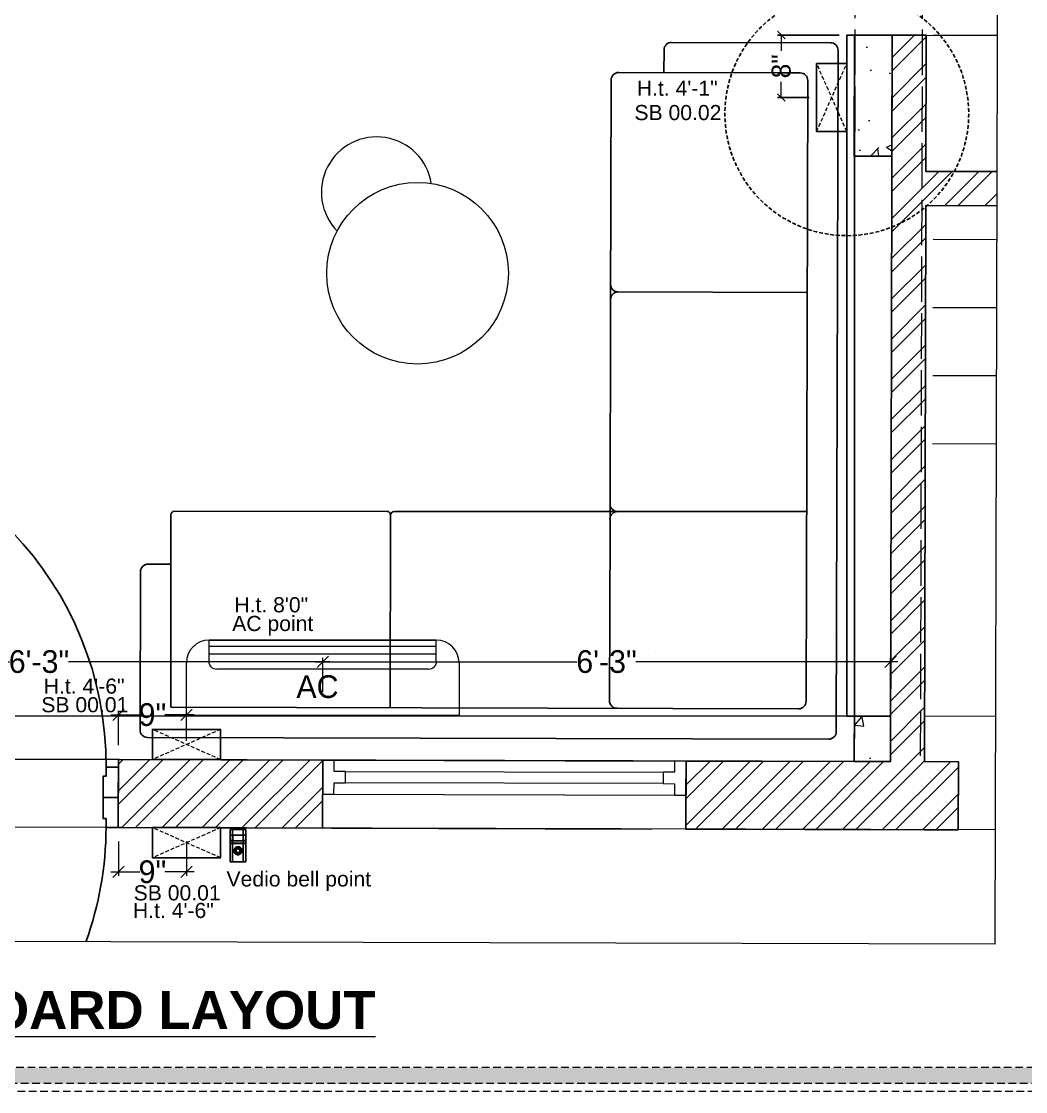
# Model space of a CAD drawing. Header units: millimetres. Extents: x 35877 to 3066687, y -650199 to -40525.
# Drawn here: x 148674.7 to 148807.4, y -179378 to -179236.5 of the extents above; entities that cross this region are included whole.
import ezdxf

# ---------------------------------------------------------------- set-up
doc = ezdxf.new("R2010")
doc.units = ezdxf.units.MM
doc.header["$MEASUREMENT"] = 0
doc.header["$PDMODE"] = 35
for name, pattern in [('ACAD_ISO02W100', [15, 12, -3]), ('DASHED', [0.75, 0.5, -0.25]), ('DASHED2', [0.375, 0.25, -0.125]), ('DASHEDX2', [1.5, 1, -0.5])]:
    doc.linetypes.add(name, pattern=pattern)
doc.layers.get('Defpoints').update_dxf_attribs({"color": 220})
for name, color, linetype in [('AR DOOR', 40, 'Continuous'), ('AR ELE-5', 134, 'Continuous'), ('AR HATCH-7', 7, 'Continuous')]:
    doc.layers.add(name, color=color, linetype=linetype)
for name, color, linetype, lineweight in [('DIM.', 250, 'Continuous', 13), ('dim05', 1, 'Continuous', 13), ('Dimension', 10, 'DASHEDX2', 20), ('el', 7, 'Continuous', 20), ('ELEC-wires', 1, 'DASHED2', 13), ('Electrical', 84, 'Continuous', 30), ('FIRST FLOOR ( DW_RAIL )', 7, 'Continuous', 9), ('FUR', 250, 'Continuous', 0), ('FURNI', 25, 'Continuous', 5), ('FURNITURE', 32, 'Continuous', 9), ('furniture dimensions', 1, 'DASHED', 0), ('FURNITURE-1', 252, 'Continuous', 13), ('GROUND FLOOR', 7, 'Continuous', 9), ('GROUND FLOOR  ( PLINE )', 251, 'Continuous', 30), ('GROUND FLOOR ( DW_RAIL )', 7, 'Continuous', 9), ('GROUND FLOOR ( STAIR )', 251, 'Continuous', 9), ('Labelling', 1, 'Continuous', 25), ('Text', 7, 'Continuous', 15), ('wall', 7, 'Continuous', 30), ('XX~SLAB ( BEAM )~ ( DIM )', 7, 'Continuous', 9)]:
    doc.layers.add(name, color=color, linetype=linetype, lineweight=lineweight)
doc.styles.add('Arial', font='arial.ttf')
doc.styles.add('century g', font='GOTHIC.TTF')
doc.styles.get("Standard").update_dxf_attribs({"font": 'arial.ttf', "height": 6})
doc.styles.add('TEXT', font='eurr____.ttf')
doc.dimstyles.new('Archana', dxfattribs={"dimtxt": 2, "dimasz": 0.75, "dimexe": 0.5, "dimexo": 0.5, "dimgap": 0, "dimtad": 0, "dimzin": 0, "dimdsep": 46, "dimlunit": 4, "dimtxsty": 'century g', "dimblk": 'OBLIQUE', "dimcen": 0, "dimdle": 1, "dimclrd": 256, "dimclre": 256, "dimclrt": 256, "dimadec": 0, "dimazin": 0, "dimtfac": 1, "dimtofl": 0, "dimtmove": 1, "dimatfit": 3, "dimfxl": 1, "dimfxlon": 1, "dimtolj": 1, "dimtzin": 0, "dimlwd": -1, "dimlwe": -1, "dimarcsym": 0})
doc.dimstyles.new('ISO-25', dxfattribs={"dimtxt": 2.5, "dimasz": 1, "dimexe": 0.5, "dimexo": 1, "dimtad": 0, "dimdec": 1, "dimlunit": 4, "dimtxsty": 'Standard', "dimblk": 'OBLIQUE', "dimcen": 2.5, "dimclrd": 1, "dimclre": 1, "dimclrt": 5, "dimadec": 0, "dimazin": 0, "dimtfac": 1, "dimtdec": 1, "dimtmove": 0, "dimatfit": 3, "dimfxl": 1, "dimlwd": -1, "dimarcsym": 0})

# ---------------------------------------------------------------- blocks, each defined once
blk = doc.blocks.new('*U20')
for points in [[(0, 0), (0, 1120), (30, 1120), (30, 0)], [(-40, 0), (0, 0), (0, -30), (10, -30), (10, -100), (-40, -100)], [(1160, 0), (1120, 0), (1120, -30), (1110, -30), (1110, -100), (1160, -100)]]:
    blk.add_lwpolyline(points, close=True)
at = {"layer": 'AR ELE-5', "linetype": 'ByBlock', "ltscale": 15}
blk.add_arc((-1.6, -0.7), 1121.6, 0.0347, 87.627, dxfattribs=at)
blk = doc.blocks.new('living')
at = {"layer": 'FURNITURE', "color": 9, "lineweight": 30, "true_color": 0xc7c8ca, "transparency": 33554687}
for p, q in [((147841.91, -179491.58, 0.05), (147841.9, -179494.58, 0.05)), ((147842.91, -179490.58, 0.05), (147863.91, -179490.63, 0.05)), ((147864.91, -179491.64, 0.05), (147864.67, -179581.68, 0.05)), ((147834.84, -179525.56, 0.05), (147834.91, -179495.56, 0.05)), ((147856.9, -179494.62, 0.05), (147835.91, -179494.56, 0.05)), ((147859.9, -179494.62, 0.05), (147856.9, -179494.62, 0.05)), ((147860.9, -179495.63, 0.05), (147860.68, -179577.67, 0.05)), ((147835.84, -179523.57, 0.05), (147860.83, -179523.63, 0.05)), ((147834.84, -179524.56, 0.05), (147834.77, -179554.54, 0.05)), ((147776.75, -179553.04, 0.05), (147776.75, -179578.45, 0.05)), ((147777.25, -179552.55, 0.05), (147805.32, -179552.57, 0.05)), ((147805.71, -179578.52, 0.05), (147805.78, -179553.06, 0.05)), ((147806.28, -179552.57, 0.05), (147860.75, -179552.6, 0.05)), ((147834.7, -179577.6, 0.05), (147834.77, -179554.54, 0.05)), ((147776.73, -179559.55, 0.05), (147773.73, -179559.54, 0.05)), ((147772.67, -179581.44, 0.05), (147772.73, -179560.54, 0.05)), ((147859.68, -179578.67, 0.05), (147776.75, -179578.45, 0.05)), ((147721.83, -179579.67, 0.05), (147867.06, -179579.61, 0.05)), ((147863.67, -179582.68, 0.05), (147773.67, -179582.44, 0.05)), ((147721.81, -179585.25, 0.05), (147867.05, -179585.62, 0.05))]:
    blk.add_line(p, q, dxfattribs=at)
at = {"layer": 'FURNITURE', "color": 9, "lineweight": 30, "true_color": 0xc7c8ca, "transparency": 33554687, "elevation": 0.05}
blk.add_lwpolyline([(147866.06, -179489.62), (147867.06, -179489.62), (147867.06, -179579.62), (147866.06, -179579.62)], close=True, dxfattribs=at)
blk.add_lwpolyline([(147869.32, -179579.63), (147869.32, -179579.63)], dxfattribs=at)
at = {"layer": 'FURNITURE', "color": 9, "true_color": 0xc7c8ca, "transparency": 33554687}
blk.add_circle((147809.34, -179521.1, 0.12), 12, dxfattribs=at)
at = {"layer": 'FURNITURE', "color": 9, "lineweight": 30, "true_color": 0xc7c8ca, "transparency": 33554687}
for centre, radius, start, end in [((147842.91, -179491.58, 0.05), 1, 89.852, 179.852), ((147863.91, -179491.63, 0.05), 1, 359.852, 89.852), ((147835.91, -179495.56, 0.05), 1, 89.852, 179.852), ((147859.9, -179495.62, 0.05), 1, 359.852, 89.852), ((147835.84, -179522.57, 0.05), 1, 179.852, 269.852), ((147835.84, -179524.57, 0.05), 1, 89.852, 179.852), ((147835.77, -179551.59, 0.05), 1, 179.852, 269.852), ((147777.25, -179553.05, 0.05), 0.5, 89.852, 179.852), ((147805.28, -179553.06, 0.05), 0.5, 359.852, 89.852), ((147806.28, -179553.07, 0.05), 0.5, 89.852, 179.852), ((147835.76, -179553.59, 0.05), 1, 89.852, 179.852), ((147773.73, -179560.54, 0.05), 1, 89.852, 179.852), ((147835.7, -179577.6, 0.05), 1, 179.852, 269.852), ((147835.7, -179577.6, 0.05), 1, 179.852, 269.852), ((147859.68, -179577.67, 0.05), 1, 269.852, 359.852), ((147773.67, -179581.44, 0.05), 1, 179.852, 269.852), ((147863.67, -179581.68, 0.05), 1, 269.852, 359.852)]:
    blk.add_arc(centre, radius, start, end, dxfattribs=at)
at = {"layer": 'FURNITURE', "color": 9, "true_color": 0xc7c8ca, "transparency": 33554687}
blk.add_arc((147803.94, -179510.39, 0.12), 7.31, 9.0498, 224.5323, dxfattribs=at)
blk = doc.blocks.new('_Oblique')
at = {"layer": 'wall', "color": 0, "lineweight": -2}
blk.add_line((-0.5, -0.5), (0.5, 0.5), dxfattribs=at)
blk = doc.blocks.new('*D622')
at = {"layer": 'Defpoints', "color": 0, "linetype": 'Continuous', "lineweight": 0, "transparency": 16777216}
for p in [(148696.53, -179328.18), (148696.53, -179332.11), (148687.53, -179334.1)]:
    blk.add_point(p, dxfattribs=at)
at = {"layer": 'furniture dimensions', "color": 5, "linetype": 'Continuous', "transparency": 16777216}
for p, q in [((148686.53, -179328.18), (148690.38, -179328.18)), ((148697.53, -179328.18), (148693.68, -179328.18)), ((148696.53, -179331.61), (148696.53, -179327.68))]:
    blk.add_line(p, q, dxfattribs=at)
at = {"layer": 'furniture dimensions', "color": 5, "linetype": 'ByBlock', "transparency": 16777216}
blk.add_line((148687.53, -179332.18), (148687.53, -179327.68), dxfattribs=at)
at = {"layer": 'furniture dimensions', "color": 5, "linetype": 'Continuous', "transparency": 16777216, "xscale": 1.5, "yscale": 1.5, "zscale": 1.5, "rotation": 180}
blk.add_blockref('_Oblique', (148687.53, -179328.18), dxfattribs=at)
at = {"layer": 'furniture dimensions', "color": 5, "linetype": 'Continuous', "transparency": 16777216, "xscale": 1.5, "yscale": 1.5, "zscale": 1.5}
blk.add_blockref('_Oblique', (148696.53, -179328.18), dxfattribs=at)
at = {"layer": 'furniture dimensions', "linetype": 'Continuous', "lineweight": 0, "transparency": 16777216, "insert": (148692.03, -179328.18), "char_height": 3, "attachment_point": 5, "style": 'century g'}
blk.add_mtext('\\A1;9"', dxfattribs=at)
blk = doc.blocks.new('6616')
at = {"color": 242, "linetype": 'DASHED', "true_color": 0xcd2027}
for p, q in [((386784.79, -36915.77), (386775.78, -36911.78)), ((386784.79, -36911.78), (386775.78, -36915.77))]:
    blk.add_line(p, q, dxfattribs=at)
at = {"layer": 'ELEC-wires', "color": 5, "linetype": 'ByBlock', "lineweight": 30, "ltscale": 4}
blk.add_lwpolyline([(386775.78, -36911.78), (386784.79, -36911.78), (386784.79, -36915.77), (386775.78, -36915.77)], close=True, dxfattribs=at)
blk = doc.blocks.new('*D623')
at = {"layer": 'Defpoints', "color": 0, "linetype": 'Continuous', "lineweight": 0, "transparency": 16777216}
for p in [(148687.53, -179343.1), (148696.53, -179343.1), (148696.53, -179348.95)]:
    blk.add_point(p, dxfattribs=at)
at = {"layer": 'furniture dimensions', "color": 5, "linetype": 'ByBlock', "transparency": 16777216}
blk.add_line((148687.53, -179344.95), (148687.53, -179349.45), dxfattribs=at)
at = {"layer": 'furniture dimensions', "color": 5, "linetype": 'Continuous', "transparency": 16777216}
for p, q in [((148696.53, -179344.95), (148696.53, -179349.45)), ((148686.53, -179348.95), (148690.38, -179348.95)), ((148697.53, -179348.95), (148693.68, -179348.95))]:
    blk.add_line(p, q, dxfattribs=at)
at = {"layer": 'furniture dimensions', "color": 5, "linetype": 'Continuous', "transparency": 16777216, "xscale": 1.5, "yscale": 1.5, "zscale": 1.5, "rotation": 180}
blk.add_blockref('_Oblique', (148687.53, -179348.95), dxfattribs=at)
at = {"layer": 'furniture dimensions', "color": 5, "linetype": 'Continuous', "transparency": 16777216, "xscale": 1.5, "yscale": 1.5, "zscale": 1.5}
blk.add_blockref('_Oblique', (148696.53, -179348.95), dxfattribs=at)
at = {"layer": 'furniture dimensions', "linetype": 'Continuous', "lineweight": 0, "transparency": 16777216, "insert": (148692.03, -179348.95), "char_height": 3, "attachment_point": 5, "style": 'century g'}
blk.add_mtext('\\A1;9"', dxfattribs=at)
blk = doc.blocks.new('*D624')
at = {"layer": 'Defpoints', "color": 0, "lineweight": 0, "transparency": 16777216}
for p in [(148783.78, -179238.35), (148775.12, -179246.6), (148779.79, -179246.6)]:
    blk.add_point(p, dxfattribs=at)
at = {"layer": 'dim05', "color": 1, "linetype": 'Continuous', "lineweight": -2, "transparency": 16777216}
for p, q in [((148782.78, -179238.35), (148774.62, -179238.35)), ((148778.79, -179246.6), (148774.62, -179246.6))]:
    blk.add_line(p, q, dxfattribs=at)
at = {"layer": 'dim05', "color": 1, "linetype": 'Continuous', "transparency": 16777216}
for p, q in [((148775.12, -179238.35), (148775.12, -179240.41)), ((148775.12, -179246.6), (148775.12, -179244.54))]:
    blk.add_line(p, q, dxfattribs=at)
at = {"layer": 'dim05', "color": 1, "transparency": 16777216}
for p, rotation in [((148775.12, -179238.35), 90), ((148775.12, -179246.6), 270)]:
    blk.add_blockref('_Oblique', p, dxfattribs=dict(at, rotation=rotation))
at = {"layer": 'dim05', "color": 5, "lineweight": 25, "transparency": 16777216, "insert": (148775.12, -179242.48), "char_height": 2.5, "attachment_point": 5, "rotation": 90, "style": 'Arial'}
blk.add_mtext('8"', dxfattribs=at)
blk = doc.blocks.new('ac paln')
at = {"layer": 'Electrical', "lineweight": 15}
for p, q in [((389238.69, -37646.36), (389238.69, -37610.34)), ((389238.69, -37610.34), (389245.67, -37610.34)), ((389245.81, -37613.35), (389248.68, -37613.35)), ((389246.82, -37643.35), (389246.82, -37613.35)), ((389247.82, -37643.35), (389247.82, -37613.35)), ((389248.68, -37613.35), (389248.68, -37643.35)), ((389248.68, -37643.35), (389248.68, -37613.35)), ((389244.81, -37642.35), (389244.81, -37614.35)), ((389245.81, -37643.35), (389248.68, -37643.35)), ((389248.68, -37643.35), (389248.68, -37643.35)), ((389245.67, -37646.36), (389238.69, -37646.36))]:
    blk.add_line(p, q, dxfattribs=at)
for centre, start, end in [((389245.67, -37613.35), 0, 90), ((389245.67, -37643.35), 270, 0)]:
    blk.add_arc(centre, 3.01, start, end, dxfattribs=at)
at = {"layer": 'Electrical', "lineweight": 15, "extrusion": (0, 0, -1)}
for centre, start_param, end_param in [((389245.81, -37614.35), -0.785398, 0.785398), ((389245.81, -37642.35), 3.926991, 5.497787)]:
    blk.add_ellipse(centre, major_axis=(-0.71, 0.71), ratio=1, start_param=start_param, end_param=end_param, dxfattribs=at)
at = {"layer": 'Text', "style": 'TEXT'}
blk.add_text('AC', height=3, rotation=270, dxfattribs=at).set_placement((389241.02, -37624.87))
blk = doc.blocks.new('*D627')
at = {"layer": 'Defpoints', "color": 0, "linetype": 'Continuous', "lineweight": 0, "transparency": 16777216}
for p in [(148789.53, -179321.17), (148714.53, -179334.1, 0.05), (148789.53, -179334.36, 0.05)]:
    blk.add_point(p, dxfattribs=at)
at = {"layer": 'furniture dimensions', "color": 5, "linetype": 'Continuous', "transparency": 16777216}
for p, q in [((148713.53, -179321.17), (148748.15, -179321.17)), ((148790.53, -179321.17), (148755.91, -179321.17)), ((148789.53, -179325.17), (148789.53, -179320.67))]:
    blk.add_line(p, q, dxfattribs=at)
at = {"layer": 'furniture dimensions', "color": 5, "linetype": 'ByBlock', "transparency": 16777216}
blk.add_line((148714.53, -179325.17), (148714.53, -179320.67), dxfattribs=at)
at = {"layer": 'furniture dimensions', "color": 5, "linetype": 'Continuous', "transparency": 16777216, "xscale": 1.5, "yscale": 1.5, "zscale": 1.5, "rotation": 180}
blk.add_blockref('_Oblique', (148714.53, -179321.17), dxfattribs=at)
at = {"layer": 'furniture dimensions', "color": 5, "linetype": 'Continuous', "transparency": 16777216, "xscale": 1.5, "yscale": 1.5, "zscale": 1.5}
blk.add_blockref('_Oblique', (148789.53, -179321.17), dxfattribs=at)
at = {"layer": 'furniture dimensions', "linetype": 'Continuous', "lineweight": 0, "transparency": 16777216, "insert": (148752.03, -179321.17), "char_height": 3, "attachment_point": 5, "style": 'century g'}
blk.add_mtext('\\A1;6\'-3"', dxfattribs=at)
blk = doc.blocks.new('*D628')
at = {"layer": 'Defpoints', "color": 0, "linetype": 'Continuous', "lineweight": 0, "transparency": 16777216}
for p in [(148639.55, -179321.17), (148714.53, -179324.11, 0.05), (148639.55, -179324.83, 0.05)]:
    blk.add_point(p, dxfattribs=at)
at = {"layer": 'furniture dimensions', "color": 5, "linetype": 'Continuous', "transparency": 16777216}
for p, q in [((148638.55, -179321.17), (148673.16, -179321.17)), ((148639.55, -179324.33), (148639.55, -179320.67)), ((148715.53, -179321.17), (148680.92, -179321.17))]:
    blk.add_line(p, q, dxfattribs=at)
at = {"layer": 'furniture dimensions', "color": 5, "linetype": 'ByBlock', "transparency": 16777216}
blk.add_line((148714.53, -179323.61), (148714.53, -179320.67), dxfattribs=at)
at = {"layer": 'furniture dimensions', "color": 5, "linetype": 'Continuous', "transparency": 16777216, "xscale": 1.5, "yscale": 1.5, "zscale": 1.5, "rotation": 180}
blk.add_blockref('_Oblique', (148639.55, -179321.17), dxfattribs=at)
at = {"layer": 'furniture dimensions', "color": 5, "linetype": 'Continuous', "transparency": 16777216, "xscale": 1.5, "yscale": 1.5, "zscale": 1.5}
blk.add_blockref('_Oblique', (148714.53, -179321.17), dxfattribs=at)
at = {"layer": 'furniture dimensions', "linetype": 'Continuous', "lineweight": 0, "transparency": 16777216, "insert": (148677.04, -179321.17), "char_height": 3, "attachment_point": 5, "style": 'century g'}
blk.add_mtext('\\A1;6\'-3"', dxfattribs=at)

msp = doc.modelspace()

# ---------------------------------------------------------------- hatches: boundary and pattern name
at = {"layer": 'AR HATCH-7', "lineweight": 0, "true_color": 0x939598, "transparency": 33554687}
h = msp.add_hatch(dxfattribs=at)
h.set_pattern_fill('ANSI32', color=252, scale=10)
h.set_pattern_definition([(45, (777.9546, 1731.8375), (-2.65165043, 2.65165043), []), (45, (779.7224, 1731.8375), (-2.65165043, 2.65165043), [])])
h.paths.add_polyline_path([(148714.529, -179334.17), (148687.529, -179334.1), (148687.506, -179343.1), (148714.506, -179343.17)])
h.paths.add_polyline_path([(148798.528, -179334.387), (148794.029, -179334.376), (148794.218, -179260.876), (148803.584, -179260.9), (148803.596, -179256.4), (148794.23, -179256.376), (148794.276, -179238.376), (148789.776, -179238.364), (148789.735, -179254.364), (148789.529, -179334.364), (148784.529, -179334.351), (148775.031, -179334.326), (148765.531, -179334.324), (148765.531, -179334.302), (148762.529, -179334.294), (148762.517, -179338.794), (148762.505, -179343.294), (148794.005, -179343.375), (148798.505, -179343.387)])
at = {"layer": 'Dimension', "true_color": 0xd39e00, "transparency": 33554687}
h = msp.add_hatch(color=42, dxfattribs=at)
h.paths.add_polyline_path([(148573.931, -179164.905), (148573.931, -179376.931), (148875.158, -179376.931), (148875.158, -179164.905)])
h.paths.add_polyline_path([(148576.045, -179167.019), (148873.044, -179167.019), (148873.044, -179374.817), (148576.045, -179374.817)], flags=16)
at = {"layer": 'FURNITURE-1', "lineweight": 0, "true_color": 0xc7c8ca, "transparency": 33554687}
h = msp.add_hatch(dxfattribs=at)
h.set_pattern_fill('AR-CONC', color=9, scale=2)
h.set_pattern_definition([(50, (777.955, 1731.837), (14.34520365, -1.2550427), [1.5, -16.5]), (355, (777.955, 1731.837), (-2.7750267, 15.0438427), [1.2, -13.2]), (100.4514445, (779.15, 1731.733), (11.5701769, 13.7887998), [1.2748038, -14.0228422]), (46.1842, (777.955, 1735.837), (21.3448266, -3.3103856), [2.25, -24.75]), (96.635635, (779.733, 1735.562), (18.693239, 19.482372), [1.9122068, -21.0342752]), (351.184164, (777.955, 1735.837), (18.693239, 19.482372), [1.8, -19.8]), (21, (779.955, 1734.837), (11.93814104, -8.0523778), [1.5, -16.5]), (326, (779.955, 1734.837), (4.8663066, 14.5030009), [1.2, -13.2]), (71.451445, (780.95, 1734.166), (16.8044475, 6.45062306), [1.2748038, -14.0228422]), (37.5, (777.9546, 1731.8375), (0.24319711, 6.65787708), [0, -13.04, 0, -13.4, 0, -13.25]), (7.5, (777.9546, 1731.8375), (5.26139075, 7.88823424), [0, -7.64, 0, -12.74, 0, -5.05]), (327.5, (773.4946, 1731.8375), (10.67644872, -0.45109743), [0, -5, 0, -15.6, 0, -20.7]), (317.5, (771.495, 1731.8375), (11.6637234, 2.00209965), [0, -6.5, 0, -10.36, 0, -14.7])])
h.paths.add_polyline_path([(148639.545, -179327.976), (148630.545, -179327.953), (148630.506, -179342.953), (148639.506, -179342.976), (148639.516, -179338.976), (148639.526, -179334.976)])
h.paths.add_polyline_path([(148639.932, -179177.977), (148630.932, -179177.954), (148630.893, -179192.954), (148639.893, -179192.977)])
h.paths.add_polyline_path([(148789.776, -179238.364), (148784.777, -179238.351), (148784.735, -179254.351), (148789.735, -179254.351)])
h.paths.add_polyline_path([(148700.239, -179227.877), (148731.865, -179227.959)])
h = msp.add_hatch(dxfattribs=at)
h.set_pattern_fill('AR-CONC', color=9, scale=2)
h.set_pattern_definition([(50, (754.308, 1731.837), (14.34520365, -1.2550427), [1.5, -16.5]), (355, (754.308, 1731.837), (-2.7750267, 15.0438427), [1.2, -13.2]), (100.4514445, (755.503, 1731.733), (11.5701769, 13.7887998), [1.2748038, -14.0228422]), (46.1842, (754.308, 1735.837), (21.3448266, -3.3103856), [2.25, -24.75]), (96.635635, (756.086, 1735.562), (18.693239, 19.482372), [1.9122068, -21.0342752]), (351.184164, (754.308, 1735.837), (18.693239, 19.482372), [1.8, -19.8]), (21, (756.308, 1734.837), (11.93814104, -8.0523778), [1.5, -16.5]), (326, (756.308, 1734.837), (4.8663066, 14.5030009), [1.2, -13.2]), (71.451445, (757.303, 1734.166), (16.8044475, 6.45062306), [1.2748038, -14.0228422]), (37.5, (754.3077, 1731.8375), (0.24319711, 6.65787708), [0, -13.04, 0, -13.4, 0, -13.25]), (7.5, (754.308, 1731.8375), (5.26139075, 7.88823424), [0, -7.64, 0, -12.74, 0, -5.05]), (327.5, (749.8477, 1731.8375), (10.67644872, -0.45109743), [0, -5, 0, -15.6, 0, -20.7]), (317.5, (747.848, 1731.8375), (11.6637234, 2.00209965), [0, -6.5, 0, -10.36, 0, -14.7])])
h.paths.add_polyline_path([(148789.529, -179328.511), (148784.544, -179328.511), (148784.544, -179334.364), (148789.529, -179334.364)])

# ---------------------------------------------------------------- linework, layer by layer
at = {"transparency": 33554687, "elevation": 0.238}
msp.add_lwpolyline([(148687.506, -179343.1), (148685.906, -179343.096), (148685.909, -179341.896), (148685.509, -179341.895), (148685.516, -179339.095), (148687.516, -179339.1)], close=True, dxfattribs=at)
at = {"layer": 'AR ELE-5', "linetype": 'ByBlock', "ltscale": 15, "transparency": 33554687}
msp.add_arc((148641.04, -179342.953, 0.238), 44.866, 340.16845, 359.81727, dxfattribs=at)
at = {"layer": 'Dimension', "color": 42, "true_color": 0xd39e00, "transparency": 33554687, "elevation": 0.238}
for points in [[(148572.874, -179163.848), (148876.215, -179163.848), (148876.215, -179377.988), (148572.874, -179377.988)], [(148573.931, -179164.905), (148875.158, -179164.905), (148875.158, -179376.931), (148573.931, -179376.931)], [(148576.045, -179167.019), (148873.044, -179167.019), (148873.044, -179374.817), (148576.045, -179374.817)]]:
    msp.add_lwpolyline(points, close=True, dxfattribs=at)
at = {"layer": 'FIRST FLOOR ( DW_RAIL )', "lineweight": 0, "transparency": 33554687, "elevation": 0.238}
msp.add_lwpolyline([(148620.219, -179172.301), (148803.812, -179172.775), (148803.332, -179358.484), (148619.739, -179358.01)], close=True, dxfattribs=at)
at = {"layer": 'FUR', "transparency": 33554687}
for p, q in [((148782.028, -179318.02, 0.238), (148782.028, -179318.02, 0.238)), ((148758.433, -179319.959, 0.238), (148758.433, -179319.959, 0.238))]:
    msp.add_line(p, q, dxfattribs=at)
at = {"layer": 'FURNI', "color": 5, "lineweight": 30, "transparency": 33554687}
for p, q in [((148702.292, -179343.351, 0.238), (148702.296, -179343.342, 0.238)), ((148702.292, -179344.077, 0.238), (148702.292, -179343.351, 0.238)), ((148702.292, -179344.084, 0.238), (148702.292, -179344.077, 0.238)), ((148702.628, -179344.077, 0.238), (148702.292, -179344.077, 0.238)), ((148702.292, -179344.084, 0.238), (148702.292, -179344.816, 0.238)), ((148702.292, -179344.084, 0.238), (148702.628, -179344.084, 0.238)), ((148702.296, -179343.342, 0.238), (148702.306, -179343.338, 0.238)), ((148704.361, -179343.338, 0.238), (148702.306, -179343.338, 0.238)), ((148702.628, -179344.077, 0.238), (148702.628, -179343.351, 0.238)), ((148702.628, -179344.084, 0.238), (148702.628, -179344.077, 0.238)), ((148702.628, -179344.816, 0.238), (148702.628, -179344.084, 0.238)), ((148702.662, -179344.077, 0.238), (148704.005, -179344.077, 0.238)), ((148702.662, -179344.85, 0.238), (148702.662, -179344.077, 0.238)), ((148704.005, -179344.077, 0.238), (148704.005, -179344.85, 0.238)), ((148704.039, -179344.077, 0.238), (148704.039, -179343.351, 0.238)), ((148704.039, -179344.084, 0.238), (148704.039, -179344.077, 0.238)), ((148704.374, -179344.077, 0.238), (148704.039, -179344.077, 0.238)), ((148704.039, -179344.816, 0.238), (148704.039, -179344.084, 0.238)), ((148704.039, -179344.084, 0.238), (148704.374, -179344.084, 0.238)), ((148704.371, -179343.342, 0.238), (148704.361, -179343.338, 0.238)), ((148704.374, -179343.351, 0.238), (148704.371, -179343.342, 0.238)), ((148704.374, -179344.077, 0.238), (148704.374, -179343.351, 0.238)), ((148704.374, -179344.084, 0.238), (148704.374, -179344.077, 0.238)), ((148704.374, -179344.816, 0.238), (148704.374, -179344.084, 0.238)), ((148702.292, -179344.816, 0.238), (148702.292, -179344.823, 0.238)), ((148702.628, -179344.816, 0.238), (148702.292, -179344.816, 0.238)), ((148702.292, -179344.843, 0.238), (148702.292, -179344.823, 0.238)), ((148702.628, -179344.823, 0.238), (148702.292, -179344.823, 0.238)), ((148702.292, -179344.85, 0.238), (148702.292, -179344.843, 0.238)), ((148702.628, -179344.843, 0.238), (148702.292, -179344.843, 0.238)), ((148702.292, -179344.85, 0.238), (148702.292, -179345.172, 0.238)), ((148702.292, -179344.85, 0.238), (148702.628, -179344.85, 0.238)), ((148702.292, -179345.172, 0.238), (148702.292, -179345.185, 0.238)), ((148702.292, -179345.172, 0.238), (148702.628, -179345.172, 0.238)), ((148702.292, -179347.624, 0.238), (148702.292, -179345.185, 0.238)), ((148702.628, -179345.185, 0.238), (148702.292, -179345.185, 0.238)), ((148702.628, -179344.823, 0.238), (148702.628, -179344.816, 0.238)), ((148702.628, -179344.843, 0.238), (148702.628, -179344.823, 0.238)), ((148702.628, -179344.85, 0.238), (148702.628, -179344.843, 0.238)), ((148702.628, -179345.172, 0.238), (148702.628, -179344.85, 0.238)), ((148704.039, -179345.172, 0.238), (148702.628, -179345.172, 0.238)), ((148702.628, -179345.185, 0.238), (148702.628, -179345.172, 0.238)), ((148704.039, -179345.185, 0.238), (148702.628, -179345.185, 0.238)), ((148702.628, -179347.624, 0.238), (148702.628, -179345.185, 0.238)), ((148704.005, -179344.85, 0.238), (148702.662, -179344.85, 0.238)), ((148704.039, -179344.823, 0.238), (148704.039, -179344.816, 0.238)), ((148704.374, -179344.816, 0.238), (148704.039, -179344.816, 0.238)), ((148704.039, -179344.843, 0.238), (148704.039, -179344.823, 0.238)), ((148704.374, -179344.823, 0.238), (148704.039, -179344.823, 0.238)), ((148704.039, -179344.85, 0.238), (148704.039, -179344.843, 0.238)), ((148704.374, -179344.843, 0.238), (148704.039, -179344.843, 0.238)), ((148704.039, -179345.172, 0.238), (148704.039, -179344.85, 0.238)), ((148704.374, -179344.85, 0.238), (148704.039, -179344.85, 0.238)), ((148704.039, -179345.185, 0.238), (148704.039, -179345.172, 0.238)), ((148704.039, -179345.172, 0.238), (148704.374, -179345.172, 0.238)), ((148704.039, -179347.624, 0.238), (148704.039, -179345.185, 0.238)), ((148704.039, -179345.185, 0.238), (148704.374, -179345.185, 0.238)), ((148704.374, -179344.823, 0.238), (148704.374, -179344.816, 0.238)), ((148704.374, -179344.843, 0.238), (148704.374, -179344.823, 0.238)), ((148704.374, -179344.85, 0.238), (148704.374, -179344.843, 0.238)), ((148704.374, -179345.172, 0.238), (148704.374, -179344.85, 0.238)), ((148704.374, -179345.185, 0.238), (148704.374, -179345.172, 0.238)), ((148704.374, -179347.624, 0.238), (148704.374, -179345.185, 0.238)), ((148702.292, -179347.624, 0.238), (148702.296, -179347.633, 0.238)), ((148702.296, -179347.633, 0.238), (148702.306, -179347.637, 0.238)), ((148702.306, -179347.637, 0.238), (148704.361, -179347.637, 0.238)), ((148704.361, -179347.637, 0.238), (148704.371, -179347.633, 0.238)), ((148704.371, -179347.633, 0.238), (148704.374, -179347.624, 0.238))]:
    msp.add_line(p, q, dxfattribs=at)
for points in [[(148702.811, -179346.015), (148702.831, -179345.969), (148702.849, -179345.93), (148702.867, -179345.897), (148702.884, -179345.868), (148702.901, -179345.843), (148702.917, -179345.822), (148702.932, -179345.803), (148702.947, -179345.787), (148702.962, -179345.772), (148702.976, -179345.758), (148702.991, -179345.745), (148703.005, -179345.733), (148703.02, -179345.722), (148703.034, -179345.711), (148703.049, -179345.702), (148703.064, -179345.693), (148703.079, -179345.684), (148703.094, -179345.676), (148703.11, -179345.669), (148703.126, -179345.662), (148703.142, -179345.655), (148703.159, -179345.65), (148703.175, -179345.644), (148703.192, -179345.639), (148703.209, -179345.635), (148703.226, -179345.631), (148703.243, -179345.628), (148703.26, -179345.626), (148703.277, -179345.624), (148703.295, -179345.622), (148703.312, -179345.621), (148703.329, -179345.621), (148703.347, -179345.621), (148703.364, -179345.622), (148703.381, -179345.623), (148703.399, -179345.625), (148703.416, -179345.628), (148703.433, -179345.631), (148703.45, -179345.634), (148703.467, -179345.639), (148703.484, -179345.643), (148703.5, -179345.649), (148703.517, -179345.654), (148703.533, -179345.661), (148703.549, -179345.668), (148703.564, -179345.675), (148703.58, -179345.683), (148703.595, -179345.691), (148703.61, -179345.7), (148703.625, -179345.71), (148703.639, -179345.719), (148703.653, -179345.73), (148703.667, -179345.74), (148703.68, -179345.752), (148703.693, -179345.763), (148703.705, -179345.775), (148703.718, -179345.788), (148703.729, -179345.801), (148703.741, -179345.814), (148703.751, -179345.827), (148703.762, -179345.841), (148703.772, -179345.856), (148703.781, -179345.87), (148703.79, -179345.885), (148703.799, -179345.9), (148703.807, -179345.916), (148703.814, -179345.932), (148703.821, -179345.949), (148703.828, -179345.966), (148703.834, -179345.985), (148703.84, -179346.004), (148703.845, -179346.025), (148703.85, -179346.047), (148703.854, -179346.07), (148703.858, -179346.097), (148703.86, -179346.126), (148703.86, -179346.16), (148703.859, -179346.197), (148703.856, -179346.241), (148703.85, -179346.29)], [(148703.694, -179346.36), (148703.67, -179346.391), (148703.648, -179346.416), (148703.628, -179346.438), (148703.61, -179346.456), (148703.592, -179346.471), (148703.576, -179346.484), (148703.561, -179346.495), (148703.546, -179346.504), (148703.532, -179346.513), (148703.518, -179346.52), (148703.505, -179346.527), (148703.491, -179346.533), (148703.478, -179346.539), (148703.465, -179346.544), (148703.452, -179346.548), (148703.439, -179346.552), (148703.426, -179346.555), (148703.413, -179346.558), (148703.399, -179346.56), (148703.386, -179346.562), (148703.373, -179346.564), (148703.359, -179346.565), (148703.346, -179346.566), (148703.332, -179346.566), (148703.319, -179346.566), (148703.305, -179346.565), (148703.292, -179346.564), (148703.278, -179346.563), (148703.265, -179346.561), (148703.251, -179346.558), (148703.238, -179346.555), (148703.225, -179346.552), (148703.212, -179346.549), (148703.199, -179346.544), (148703.186, -179346.54), (148703.174, -179346.535), (148703.161, -179346.53), (148703.149, -179346.524), (148703.137, -179346.518), (148703.125, -179346.511), (148703.113, -179346.504), (148703.102, -179346.497), (148703.091, -179346.489), (148703.08, -179346.481), (148703.069, -179346.473), (148703.059, -179346.464), (148703.049, -179346.455), (148703.039, -179346.446), (148703.03, -179346.436), (148703.021, -179346.426), (148703.012, -179346.416), (148703.003, -179346.405), (148702.995, -179346.394), (148702.987, -179346.383), (148702.98, -179346.372), (148702.973, -179346.36), (148702.966, -179346.348), (148702.96, -179346.336), (148702.954, -179346.324), (148702.949, -179346.312), (148702.944, -179346.299), (148702.939, -179346.286), (148702.935, -179346.273), (148702.931, -179346.26), (148702.928, -179346.247), (148702.925, -179346.234), (148702.923, -179346.22), (148702.921, -179346.206), (148702.919, -179346.192), (148702.918, -179346.177), (148702.918, -179346.161), (148702.918, -179346.144), (148702.919, -179346.127), (148702.921, -179346.108), (148702.923, -179346.088), (148702.928, -179346.065), (148702.934, -179346.04), (148702.943, -179346.011), (148702.954, -179345.98), (148702.968, -179345.944)], [(148702.968, -179345.944), (148702.992, -179345.914), (148703.013, -179345.888), (148703.034, -179345.866), (148703.052, -179345.848), (148703.069, -179345.833), (148703.086, -179345.82), (148703.101, -179345.809), (148703.116, -179345.8), (148703.13, -179345.791), (148703.144, -179345.784), (148703.157, -179345.777), (148703.17, -179345.771), (148703.184, -179345.766), (148703.197, -179345.761), (148703.21, -179345.756), (148703.223, -179345.753), (148703.236, -179345.749), (148703.249, -179345.746), (148703.262, -179345.744), (148703.276, -179345.742), (148703.289, -179345.74), (148703.303, -179345.739), (148703.316, -179345.739), (148703.33, -179345.738), (148703.343, -179345.738), (148703.357, -179345.739), (148703.37, -179345.74), (148703.384, -179345.742), (148703.397, -179345.744), (148703.41, -179345.746), (148703.424, -179345.749), (148703.437, -179345.752), (148703.45, -179345.756), (148703.463, -179345.76), (148703.476, -179345.764), (148703.488, -179345.769), (148703.501, -179345.775), (148703.513, -179345.78), (148703.525, -179345.787), (148703.537, -179345.793), (148703.548, -179345.8), (148703.56, -179345.807), (148703.571, -179345.815), (148703.582, -179345.823), (148703.592, -179345.831), (148703.603, -179345.84), (148703.613, -179345.849), (148703.623, -179345.859), (148703.632, -179345.868), (148703.641, -179345.878), (148703.65, -179345.889), (148703.658, -179345.899), (148703.667, -179345.91), (148703.674, -179345.921), (148703.682, -179345.933), (148703.689, -179345.944), (148703.695, -179345.956), (148703.702, -179345.968), (148703.707, -179345.98), (148703.713, -179345.993), (148703.718, -179346.005), (148703.722, -179346.018), (148703.727, -179346.031), (148703.73, -179346.044), (148703.734, -179346.057), (148703.737, -179346.07), (148703.739, -179346.084), (148703.741, -179346.098), (148703.742, -179346.113), (148703.743, -179346.128), (148703.744, -179346.143), (148703.744, -179346.16), (148703.743, -179346.177), (148703.741, -179346.196), (148703.738, -179346.217), (148703.734, -179346.239), (148703.728, -179346.264), (148703.719, -179346.293), (148703.708, -179346.325), (148703.694, -179346.36)], [(148703.118, -179346.03), (148703.132, -179346.012), (148703.145, -179345.997), (148703.156, -179345.984), (148703.167, -179345.974), (148703.177, -179345.965), (148703.187, -179345.957), (148703.196, -179345.951), (148703.205, -179345.945), (148703.213, -179345.94), (148703.221, -179345.936), (148703.229, -179345.932), (148703.237, -179345.928), (148703.244, -179345.925), (148703.252, -179345.922), (148703.26, -179345.92), (148703.267, -179345.918), (148703.275, -179345.916), (148703.283, -179345.914), (148703.291, -179345.913), (148703.298, -179345.911), (148703.306, -179345.91), (148703.314, -179345.91), (148703.322, -179345.909), (148703.33, -179345.909), (148703.338, -179345.909), (148703.346, -179345.91), (148703.354, -179345.91), (148703.362, -179345.911), (148703.371, -179345.913), (148703.38, -179345.915), (148703.389, -179345.917), (148703.398, -179345.919), (148703.408, -179345.922), (148703.418, -179345.926), (148703.429, -179345.931), (148703.441, -179345.937), (148703.455, -179345.944), (148703.47, -179345.953), (148703.486, -179345.964), (148703.504, -179345.978)], [(148703.85, -179346.29), (148703.831, -179346.335), (148703.812, -179346.374), (148703.795, -179346.408), (148703.777, -179346.436), (148703.761, -179346.461), (148703.745, -179346.482), (148703.73, -179346.501), (148703.715, -179346.517), (148703.7, -179346.533), (148703.685, -179346.547), (148703.671, -179346.56), (148703.656, -179346.571), (148703.642, -179346.583), (148703.627, -179346.593), (148703.613, -179346.602), (148703.598, -179346.611), (148703.583, -179346.62), (148703.567, -179346.628), (148703.552, -179346.635), (148703.536, -179346.642), (148703.519, -179346.649), (148703.503, -179346.655), (148703.487, -179346.66), (148703.47, -179346.665), (148703.453, -179346.669), (148703.436, -179346.673), (148703.419, -179346.676), (148703.402, -179346.679), (148703.385, -179346.681), (148703.367, -179346.682), (148703.35, -179346.683), (148703.332, -179346.683), (148703.315, -179346.683), (148703.298, -179346.682), (148703.28, -179346.681), (148703.263, -179346.679), (148703.246, -179346.677), (148703.229, -179346.673), (148703.212, -179346.67), (148703.195, -179346.666), (148703.178, -179346.661), (148703.162, -179346.656), (148703.145, -179346.65), (148703.129, -179346.644), (148703.113, -179346.637), (148703.097, -179346.629), (148703.082, -179346.621), (148703.067, -179346.613), (148703.052, -179346.604), (148703.037, -179346.595), (148703.023, -179346.585), (148703.009, -179346.575), (148702.995, -179346.564), (148702.982, -179346.553), (148702.969, -179346.541), (148702.956, -179346.529), (148702.944, -179346.516), (148702.932, -179346.504), (148702.921, -179346.49), (148702.91, -179346.477), (148702.9, -179346.463), (148702.89, -179346.449), (148702.881, -179346.434), (148702.872, -179346.419), (148702.863, -179346.404), (148702.855, -179346.388), (148702.848, -179346.372), (148702.84, -179346.355), (148702.834, -179346.338), (148702.828, -179346.319), (148702.822, -179346.3), (148702.817, -179346.28), (148702.812, -179346.258), (148702.807, -179346.234), (148702.804, -179346.208), (148702.802, -179346.178), (148702.802, -179346.145), (148702.803, -179346.107), (148702.806, -179346.064), (148702.811, -179346.015)], [(148703.158, -179346.326), (148703.144, -179346.308), (148703.133, -179346.292), (148703.124, -179346.277), (148703.116, -179346.264), (148703.11, -179346.252), (148703.105, -179346.241), (148703.102, -179346.23), (148703.098, -179346.221), (148703.096, -179346.211), (148703.094, -179346.202), (148703.092, -179346.193), (148703.09, -179346.184), (148703.089, -179346.176), (148703.089, -179346.167), (148703.089, -179346.157), (148703.089, -179346.148), (148703.089, -179346.137), (148703.09, -179346.126), (148703.092, -179346.114), (148703.094, -179346.101), (148703.098, -179346.086), (148703.103, -179346.07), (148703.109, -179346.051), (148703.118, -179346.03)], [(148703.504, -179345.978), (148703.518, -179345.996), (148703.529, -179346.012), (148703.538, -179346.027), (148703.546, -179346.04), (148703.552, -179346.052), (148703.556, -179346.064), (148703.56, -179346.074), (148703.563, -179346.084), (148703.566, -179346.093), (148703.568, -179346.102), (148703.57, -179346.111), (148703.571, -179346.119), (148703.572, -179346.127), (148703.573, -179346.135), (148703.574, -179346.143), (148703.574, -179346.151), (148703.574, -179346.159), (148703.573, -179346.167), (148703.573, -179346.175), (148703.572, -179346.183), (148703.571, -179346.191), (148703.569, -179346.199), (148703.568, -179346.207), (148703.566, -179346.214), (148703.564, -179346.222), (148703.561, -179346.23), (148703.558, -179346.237), (148703.556, -179346.244), (148703.552, -179346.252), (148703.549, -179346.259), (148703.545, -179346.266), (148703.542, -179346.273), (148703.538, -179346.28), (148703.533, -179346.286), (148703.529, -179346.293), (148703.524, -179346.299), (148703.519, -179346.306), (148703.514, -179346.312), (148703.509, -179346.318), (148703.503, -179346.323), (148703.497, -179346.329), (148703.492, -179346.334), (148703.486, -179346.339), (148703.479, -179346.344), (148703.473, -179346.349), (148703.466, -179346.354), (148703.46, -179346.358), (148703.453, -179346.362), (148703.446, -179346.366), (148703.439, -179346.37), (148703.432, -179346.373), (148703.424, -179346.376), (148703.417, -179346.379), (148703.41, -179346.382), (148703.402, -179346.384), (148703.394, -179346.387), (148703.387, -179346.389), (148703.379, -179346.39), (148703.371, -179346.392), (148703.363, -179346.393), (148703.355, -179346.394), (148703.347, -179346.394), (148703.34, -179346.395), (148703.332, -179346.395), (148703.324, -179346.395), (148703.316, -179346.395), (148703.308, -179346.394), (148703.299, -179346.393), (148703.291, -179346.391), (148703.282, -179346.39), (148703.273, -179346.387), (148703.264, -179346.385), (148703.254, -179346.382), (148703.244, -179346.378), (148703.232, -179346.373), (148703.22, -179346.367), (148703.207, -179346.36), (148703.192, -179346.351), (148703.176, -179346.34), (148703.158, -179346.326)]]:
    msp.add_lwpolyline(points, dxfattribs=at)
msp.add_lwpolyline([(148703.105, -179345.927), (148703.112, -179345.92), (148703.12, -179345.913), (148703.128, -179345.906), (148703.136, -179345.9), (148703.144, -179345.893), (148703.153, -179345.887), (148703.162, -179345.882), (148703.17, -179345.876), (148703.18, -179345.871), (148703.189, -179345.866), (148703.198, -179345.862), (148703.208, -179345.858), (148703.218, -179345.854), (148703.227, -179345.85), (148703.237, -179345.847), (148703.247, -179345.844), (148703.257, -179345.842), (148703.268, -179345.839), (148703.278, -179345.837), (148703.288, -179345.836), (148703.299, -179345.835), (148703.309, -179345.834), (148703.319, -179345.833), (148703.33, -179345.833), (148703.34, -179345.833), (148703.351, -179345.834), (148703.361, -179345.834), (148703.372, -179345.836), (148703.382, -179345.837), (148703.392, -179345.839), (148703.402, -179345.841), (148703.413, -179345.844), (148703.423, -179345.846), (148703.433, -179345.85), (148703.442, -179345.853), (148703.452, -179345.857), (148703.462, -179345.861), (148703.471, -179345.865), (148703.48, -179345.87), (148703.49, -179345.875), (148703.499, -179345.881), (148703.507, -179345.886), (148703.516, -179345.892), (148703.524, -179345.898), (148703.533, -179345.905), (148703.541, -179345.912), (148703.548, -179345.919), (148703.556, -179345.926), (148703.563, -179345.933), (148703.57, -179345.941), (148703.577, -179345.949), (148703.583, -179345.957), (148703.59, -179345.965), (148703.596, -179345.974), (148703.601, -179345.983), (148703.607, -179345.992), (148703.612, -179346.001), (148703.617, -179346.01), (148703.621, -179346.02), (148703.625, -179346.029), (148703.629, -179346.039), (148703.633, -179346.049), (148703.636, -179346.059), (148703.639, -179346.069), (148703.641, -179346.079), (148703.644, -179346.089), (148703.646, -179346.099), (148703.647, -179346.11), (148703.648, -179346.12), (148703.649, -179346.13), (148703.65, -179346.141), (148703.65, -179346.151), (148703.65, -179346.162), (148703.649, -179346.172), (148703.649, -179346.182), (148703.647, -179346.193), (148703.646, -179346.203), (148703.644, -179346.213), (148703.642, -179346.224), (148703.639, -179346.234), (148703.637, -179346.244), (148703.633, -179346.254), (148703.63, -179346.264), (148703.626, -179346.273), (148703.622, -179346.283), (148703.618, -179346.292), (148703.613, -179346.302), (148703.608, -179346.311), (148703.602, -179346.32), (148703.597, -179346.329), (148703.591, -179346.337), (148703.585, -179346.346), (148703.578, -179346.354), (148703.571, -179346.362), (148703.564, -179346.37), (148703.557, -179346.377), (148703.55, -179346.384), (148703.542, -179346.391), (148703.534, -179346.398), (148703.526, -179346.405), (148703.518, -179346.411), (148703.509, -179346.417), (148703.5, -179346.423), (148703.491, -179346.428), (148703.482, -179346.433), (148703.473, -179346.438), (148703.463, -179346.442), (148703.454, -179346.447), (148703.444, -179346.45), (148703.434, -179346.454), (148703.424, -179346.457), (148703.414, -179346.46), (148703.404, -179346.463), (148703.394, -179346.465), (148703.384, -179346.467), (148703.373, -179346.468), (148703.363, -179346.47), (148703.353, -179346.471), (148703.342, -179346.471), (148703.332, -179346.471), (148703.321, -179346.471), (148703.311, -179346.471), (148703.301, -179346.47), (148703.29, -179346.469), (148703.28, -179346.467), (148703.27, -179346.465), (148703.259, -179346.463), (148703.249, -179346.461), (148703.239, -179346.458), (148703.229, -179346.455), (148703.219, -179346.451), (148703.21, -179346.447), (148703.2, -179346.443), (148703.191, -179346.439), (148703.181, -179346.434), (148703.172, -179346.429), (148703.163, -179346.424), (148703.154, -179346.418), (148703.146, -179346.412), (148703.137, -179346.406), (148703.129, -179346.399), (148703.121, -179346.393), (148703.113, -179346.386), (148703.106, -179346.378), (148703.099, -179346.371), (148703.092, -179346.363), (148703.085, -179346.355), (148703.078, -179346.347), (148703.072, -179346.339), (148703.066, -179346.33), (148703.06, -179346.321), (148703.055, -179346.313), (148703.05, -179346.303), (148703.045, -179346.294), (148703.041, -179346.285), (148703.036, -179346.275), (148703.033, -179346.265), (148703.029, -179346.256), (148703.026, -179346.246), (148703.023, -179346.236), (148703.02, -179346.226), (148703.018, -179346.215), (148703.016, -179346.205), (148703.015, -179346.195), (148703.013, -179346.184), (148703.012, -179346.174), (148703.012, -179346.164), (148703.012, -179346.153), (148703.012, -179346.143), (148703.012, -179346.132), (148703.013, -179346.122), (148703.014, -179346.111), (148703.016, -179346.101), (148703.018, -179346.091), (148703.02, -179346.081), (148703.022, -179346.07), (148703.025, -179346.06), (148703.028, -179346.05), (148703.032, -179346.041), (148703.036, -179346.031), (148703.04, -179346.021), (148703.044, -179346.012), (148703.049, -179346.003), (148703.054, -179345.993), (148703.059, -179345.984), (148703.065, -179345.976), (148703.071, -179345.967), (148703.077, -179345.959), (148703.084, -179345.95), (148703.09, -179345.942), (148703.097, -179345.935)], close=True, dxfattribs=at)
at = {"layer": 'furniture dimensions', "lineweight": 30, "transparency": 33554687}
msp.add_circle((148783.777, -179248.749, 0.238), 16.112, dxfattribs=at)
at = {"layer": 'GROUND FLOOR', "color": 5, "transparency": 33554687}
msp.add_line((148803.584, -179260.9, 0.238), (148794.218, -179260.876, 0.238), dxfattribs=at)
at = {"layer": 'GROUND FLOOR', "linetype": 'ACAD_ISO02W100', "ltscale": 0.7, "transparency": 33554687}
msp.add_line((148687.529, -179334.1, 0.238), (148639.529, -179333.976, 0.238), dxfattribs=at)
at = {"layer": 'GROUND FLOOR', "transparency": 33554687}
for p, q in [((148687.529, -179334.1, 0.238), (148687.506, -179343.1, 0.238)), ((148789.529, -179334.364, 0.238), (148687.529, -179334.1, 0.238)), ((148803.371, -179343.4, 0.238), (148630.506, -179342.953, 0.238))]:
    msp.add_line(p, q, dxfattribs=at)
at = {"layer": 'GROUND FLOOR  ( PLINE )', "lineweight": 0, "transparency": 33554687}
msp.add_line((148803.41, -179328.4, 0.238), (148794.044, -179328.376, 0.238), dxfattribs=at)
at = {"layer": 'GROUND FLOOR  ( PLINE )', "transparency": 33554687, "elevation": 0.238}
for points in [[(148803.596, -179256.4), (148794.23, -179256.376), (148794.276, -179238.376), (148789.776, -179238.364), (148789.529, -179334.364), (148762.529, -179334.294), (148762.505, -179343.294), (148794.005, -179343.375)], [(148794.029, -179334.376), (148794.218, -179260.876), (148803.584, -179260.9)], [(148794.005, -179343.375), (148794.005, -179343.375), (148798.505, -179343.387), (148798.528, -179334.387), (148794.029, -179334.376)]]:
    msp.add_lwpolyline(points, dxfattribs=at)
msp.add_lwpolyline([(148687.529, -179334.1), (148714.529, -179334.17), (148714.506, -179343.17), (148687.506, -179343.1)], close=True, dxfattribs=at)
at = {"layer": 'GROUND FLOOR ( DW_RAIL )', "transparency": 33554687, "elevation": 0.238}
for points in [[(148714.529, -179334.17), (148762.529, -179334.294), (148762.505, -179343.294), (148714.506, -179343.17)], [(148762.529, -179334.294), (148761.029, -179334.29), (148761.025, -179335.79), (148759.525, -179335.786), (148759.521, -179337.286), (148717.521, -179337.178), (148717.525, -179335.678), (148716.025, -179335.674), (148716.029, -179334.174), (148714.529, -179334.17), (148714.517, -179338.67), (148716.017, -179338.674), (148716.021, -179337.174), (148717.521, -179337.178), (148717.525, -179335.678), (148759.525, -179335.786), (148759.521, -179337.286), (148761.021, -179337.29), (148761.017, -179338.79), (148762.517, -179338.794), (148762.529, -179334.294), (148714.529, -179334.17), (148714.517, -179338.67), (148762.517, -179338.794)]]:
    msp.add_lwpolyline(points, close=True, dxfattribs=at)
at = {"layer": 'GROUND FLOOR ( STAIR )', "color": 5, "linetype": 'ACAD_ISO02W100', "ltscale": 0.7, "transparency": 33554687}
for p, q in [((148803.642, -179238.4, 0.238), (148794.276, -179238.376, 0.238)), ((148803.596, -179256.4, 0.238), (148794.23, -179256.376, 0.238)), ((148803.572, -179265.4, 0.238), (148794.207, -179265.376, 0.238)), ((148803.549, -179274.4, 0.238), (148794.183, -179274.376, 0.238)), ((148803.526, -179283.4, 0.238), (148794.16, -179283.376, 0.238)), ((148803.503, -179292.4, 0.238), (148794.137, -179292.376, 0.238))]:
    msp.add_line(p, q, dxfattribs=at)
at = {"layer": 'Labelling', "color": 251, "linetype": 'ACAD_ISO02W100', "lineweight": 0, "ltscale": 0.5, "true_color": 0x636466, "transparency": 33554687}
for p, q in [((148784.77, -179333.601, 0.238), (148784.946, -179172.726, 0.238)), ((148793.53, -179333.624, 0.238), (148793.946, -179172.75, 0.238))]:
    msp.add_line(p, q, dxfattribs=at)
at = {"layer": 'Labelling', "lineweight": 30, "ltscale": 10, "transparency": 33554687, "elevation": 0.238}
for points in [[(148784.777, -179238.351), (148789.776, -179238.364), (148789.735, -179254.364), (148784.735, -179254.351)], [(148784.784, -179328.351), (148789.544, -179328.364), (148789.529, -179334.364), (148784.768, -179334.351)]]:
    msp.add_lwpolyline(points, close=True, dxfattribs=at)
at = {"layer": 'XX~SLAB ( BEAM )~ ( DIM )', "transparency": 33554687}
msp.add_line((148794.276, -179238.376, 0.238), (148803.642, -179238.4, 0.238), dxfattribs=at)
at = {"layer": 'XX~SLAB ( BEAM )~ ( DIM )', "transparency": 33554687, "elevation": 0.238}
msp.add_lwpolyline([(148687.506, -179343.1), (148758.005, -179343.283)], dxfattribs=at)

# ---------------------------------------------------------------- block references
at = {"layer": 'AR DOOR', "linetype": 'ByBlock', "lineweight": -2, "transparency": 33554687, "extrusion": (0, 0, -1), "xscale": -0.04000000000002399, "yscale": 0.04000000000002399, "zscale": -0.04000000000002399, "rotation": 0.1479963033906717}
msp.add_blockref('*U20', (-148641.126, -179334.981, -0.238), dxfattribs=at)
at = {"layer": 'el', "color": 1, "transparency": 33554687, "xscale": -1}
for p, rotation in [((111868.006, 207533.687, 0.238), 90.00000000012014), ((-238083.758, -216245.884, 0.238), 180.0000000001202), ((-238083.758, -216258.871, 0.238), 180.0000000001202)]:
    msp.add_blockref('6616', p, dxfattribs=dict(at, rotation=rotation))
at = {"layer": 'el', "color": 18, "true_color": 0x000000, "transparency": 33554687, "rotation": 90}
msp.add_blockref('ac paln', (111086.176, -568566.985, 0.238), dxfattribs=at)
at = {"layer": 'FURNITURE', "color": 18, "lineweight": 0, "true_color": 0x000000, "transparency": 33554687}
msp.add_blockref('living', (917.719, 251.27, 0.188), dxfattribs=at)

# ---------------------------------------------------------------- texts
at = {"layer": 'DIM.', "color": 1, "transparency": 33554687, "insert": (148635.781, -179364.701, 0.307), "char_height": 5, "attachment_point": 1}
msp.add_mtext_dynamic_manual_height_columns('{\\fArial|b1|i0|c0|p34;\\LSWITCH BOARD LAYOUT}', width=111.55884, gutter_width=1, heights=[0], dxfattribs=at)
at = {"layer": 'Electrical', "color": 240, "true_color": 0xed1f24, "transparency": 33554687}
for s, p in [('H.t. 4\'-1"', (148756.028, -179246.367, 0.238)), ('H.t. 8\'0"', (148702.851, -179314.644, 0.238)), ('H.t. 4\'-6"', (148677.662, -179325.392, 0.238)), ('Vedio bell point', (148701.815, -179350.878, 0.238)), ('H.t. 4\'-6"', (148689.451, -179355.046, 0.188))]:
    msp.add_text(s, height=2, dxfattribs=at).set_placement(p)
at = {"layer": 'Electrical', "color": 5, "transparency": 33554687}
for s, p in [('SB 00.02', (148755.716, -179249.589, 0.238)), ('AC point', (148702.569, -179317.114, 0.238)), ('SB 00.01', (148677.349, -179327.855, 0.238)), ('SB 00.01', (148689.549, -179352.717, 0.188))]:
    msp.add_text(s, height=2, dxfattribs=at).set_placement(p)

# ---------------------------------------------------------------- dimensions: what is measured, and where the dimension line sits
at = {"layer": 'dim05', "color": 27, "lineweight": 25, "true_color": 0x7d5120, "transparency": 33554687}
dim = msp.add_linear_dim(base=(148775.125, -179246.6, 0.238), p1=(148783.777, -179238.353, 0.238), p2=(148779.79, -179246.6, 0.238), angle=90, dimstyle='ISO-25', override={"dimtxsty": 'Arial'}, dxfattribs=at)
dim.commit()
dim.dimension.update_dxf_attribs({"geometry": '*D624', "text_midpoint": (148775.125, -179242.477, 0.238)})
at = {"layer": 'furniture dimensions', "color": 5, "linetype": 'Continuous', "lineweight": 0, "transparency": 33554687}
for base, p1, p2, picture, middle in [((148639.553, -179321.165, 0.188), (148714.529, -179324.105, 0.238), (148639.553, -179324.826, 0.238), '*D628', (148677.041, -179321.165, 0.188)), ((148789.529, -179321.165, 0.188), (148714.529, -179334.1, 0.238), (148789.529, -179334.364, 0.238), '*D627', (148752.029, -179321.165, 0.188)), ((148696.529, -179328.184, 0.238), (148687.529, -179334.1, 0.238), (148696.529, -179332.107, 0.238), '*D622', (148692.029, -179328.184, 0.238)), ((148696.529, -179348.951, 0.238), (148687.529, -179343.1, 0.238), (148696.529, -179343.1, 0.238), '*D623', (148692.029, -179348.951, 0.238))]:
    dim = msp.add_linear_dim(base=base, p1=p1, p2=p2, dimstyle='Archana', override={"dimtxt": 3, "dimasz": 1.5, "dimdec": 0, "dimclrd": 5, "dimclre": 5, "dimfxl": 4}, dxfattribs=at)
    dim.commit()
    dim.dimension.update_dxf_attribs({"geometry": picture, "text_midpoint": middle})

doc.saveas('drawing.dxf')
